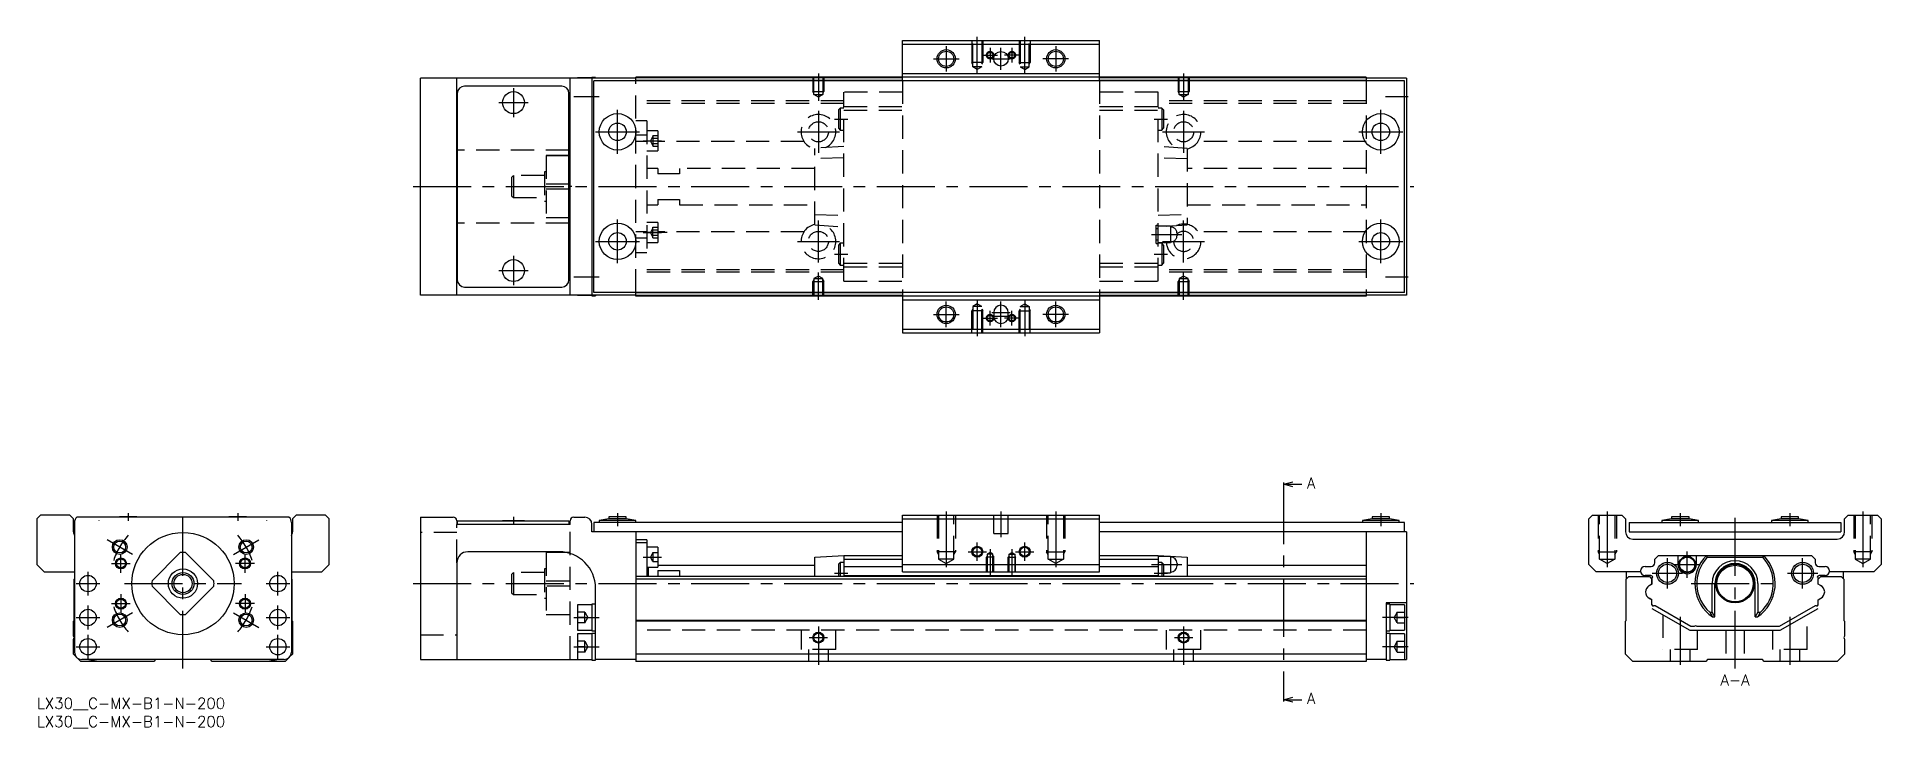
# Model space of a CAD drawing. Extents: x 0 to 505, y -8 to 181.
import ezdxf

# ---------------------------------------------------------------- set-up
doc = ezdxf.new("R2010")
doc.units = 0
doc.header["$LTSCALE"] = 0.5
doc.linetypes.add('CENTER', pattern=[50.8, 31.75, -6.35, 6.35, -6.35])
doc.linetypes.add('DASHED', pattern=[19.05, 12.7, -6.35])
for name, color, linetype in [('MSM_CENTER', 1, 'CENTER'), ('MSM_CONTINUOUS', 7, 'CONTINUOUS'), ('MSM_DASHED', 4, 'DASHED'), ('MSM_NARROW', 5, 'CONTINUOUS'), ('MSM_PART_NUMBER', 7, 'CONTINUOUS')]:
    doc.layers.add(name, color=color, linetype=linetype)
doc.styles.get("Standard").update_dxf_attribs({"font": 'txt.shx', "height": 3, "bigfont": 'bigfont.shx'})

# ---------------------------------------------------------------- blocks, each defined once
blk = doc.blocks.new('*U2')
at = {"layer": 'MSM_PART_NUMBER'}
blk.add_text('LX30__C-MX-B1-N-200', height=3, dxfattribs=at).set_placement((0, -3))
blk = doc.blocks.new('*U3')
at = {"layer": 'MSM_PART_NUMBER'}
blk.add_text('LX30__C-MX-B1-N-200', height=3, dxfattribs=at).set_placement((0, -8))

msp = doc.modelspace()

# ---------------------------------------------------------------- linework, layer by layer
at = {"layer": 'MSM_CENTER'}
for p, q in [((249, 178.5), (249, 171.5)), ((257.5, 171.09), (257.5, 181)), ((261, 178), (261, 174)), ((264, 172), (264, 178)), ((267, 178), (267, 174)), ((270.5, 171.09), (270.5, 181)), ((279, 178.5), (279, 171.5)), ((245.5, 175), (252.5, 175)), ((259, 176), (263, 176)), ((261.5, 175), (266.5, 175)), ((269, 176), (265, 176)), ((282.5, 175), (275.5, 175)), ((130.5, 167), (130.5, 159)), ((214, 171), (214, 163.49)), ((314, 171), (314, 163.49)), ((126.5, 163), (134.5, 163)), ((147, 164.7), (154, 164.7)), ((369.25, 164.7), (375.5, 164.7)), ((159, 149), (159, 161)), ((214, 160.75), (214, 149.25)), ((218.43, 158.5), (222.08, 158.5)), ((305.93, 158.5), (309.58, 158.5)), ((314, 160.75), (314, 149.25)), ((368, 149), (368, 161)), ((153, 155), (165, 155)), ((166, 152.55), (171, 152.55)), ((208.25, 155), (219.75, 155)), ((308.25, 155), (319.75, 155)), ((362, 155), (374, 155)), ((103, 140), (377, 140)), ((159, 119), (159, 131)), ((166, 127.5), (172.6, 127.5)), ((166, 127.44), (171, 127.44)), ((214, 119.25), (214, 130.75)), ((305.22, 126.9), (313.49, 126.9)), ((314, 119.25), (314, 130.75)), ((368, 119), (368, 131)), ((153, 125), (165, 125)), ((208.25, 125), (219.75, 125)), ((218.43, 121.5), (222.08, 121.5)), ((305.93, 121.5), (309.58, 121.5)), ((308.25, 125), (319.75, 125)), ((362, 125), (374, 125)), ((126.5, 117), (134.5, 117)), ((130.5, 121), (130.5, 113)), ((214, 109), (214, 116.51)), ((314, 109), (314, 116.51)), ((147, 115.3), (154, 115.3)), ((369.25, 115.3), (375.5, 115.3)), ((249, 101.5), (249, 108.5)), ((257.5, 108.91), (257.5, 99)), ((264, 101.5), (264, 108.5)), ((270.5, 108.91), (270.5, 99)), ((279, 101.5), (279, 108.5)), ((245.5, 105), (252.5, 105)), ((259, 104), (263, 104)), ((261, 102), (261, 106)), ((261.5, 105.5), (266.5, 105.5)), ((261.5, 104.5), (266.5, 104.5)), ((269, 104), (265, 104)), ((267, 102), (267, 106)), ((282.5, 105), (275.5, 105)), ((341.37, 58), (341.37, 0)), ((25, 50.6), (25, 48.5)), ((40, 8), (40, 51.5)), ((55, 50.6), (55, 48.5)), ((159, 50.6), (159, 47)), ((249, 51), (249, 35.81)), ((264, 51), (264, 44)), ((279, 51), (279, 35.81)), ((368, 50.6), (368, 47)), ((430, 51), (430, 35.81)), ((450, 50.6), (450, 47)), ((465, 8), (465, 51.5)), ((480, 50.6), (480, 47)), ((500, 51), (500, 35.81)), ((17, 48.61), (17, 48.49)), ((63, 48.49), (63, 48.61)), ((130.5, 49.6), (130.5, 47.49)), ((26.14, 39.3), (19.22, 43.3)), ((53.86, 39.3), (60.78, 43.3)), ((257.5, 37.5), (257.5, 42.5)), ((261, 40.76), (261, 33.5)), ((267, 40.76), (267, 33.5)), ((270.5, 37.5), (270.5, 42.5)), ((20.42, 36.8), (25.57, 36.8)), ((23, 34.23), (23, 39.38)), ((59.57, 36.8), (54.42, 36.8)), ((57, 34.23), (57, 39.38)), ((166, 38.55), (171, 38.55)), ((255, 40), (260, 40)), ((268, 40), (273, 40)), ((305.22, 36.5), (313.49, 36.5)), ((446.5, 29.95), (446.5, 38.25)), ((448.27, 36.5), (455.52, 36.5)), ((451.9, 32.88), (451.9, 40.12)), ((483.5, 29.95), (483.5, 38.25)), ((10.75, 31.3), (17.25, 31.3)), ((14, 28.05), (14, 34.55)), ((24, 31.3), (56, 31.3)), ((62.75, 31.3), (69.25, 31.3)), ((66, 28.05), (66, 34.55)), ((103, 31.3), (377, 31.3)), ((218.43, 34.1), (222.08, 34.1)), ((305.93, 34.1), (309.58, 34.1)), ((442.35, 34.1), (450.65, 34.1)), ((453, 31.3), (477, 31.3)), ((479.35, 34.1), (487.65, 34.1)), ((14, 18.75), (14, 25.25)), ((20.42, 25.8), (25.57, 25.8)), ((23, 28.38), (23, 23.23)), ((59.57, 25.8), (54.42, 25.8)), ((57, 28.38), (57, 23.23)), ((66, 18.75), (66, 25.25)), ((10.75, 22), (17.25, 22)), ((26.14, 23.3), (19.22, 19.3)), ((53.86, 23.3), (60.78, 19.3)), ((62.75, 22), (69.25, 22)), ((147, 22), (154, 22)), ((375.5, 22), (368.5, 22)), ((450, 22.18), (450, 9)), ((480, 22.18), (480, 9)), ((14, 10.75), (14, 17.25)), ((66, 10.75), (66, 17.25)), ((211.5, 16.5), (216.5, 16.5)), ((214, 19.5), (214, 9)), ((311.5, 16.5), (316.5, 16.5)), ((314, 19.5), (314, 9)), ((10.75, 14), (17.25, 14)), ((62.75, 14), (69.25, 14)), ((147, 14), (154, 14)), ((375.5, 14), (368.5, 14))]:
    msp.add_line(p, q, dxfattribs=at)
for start, end in [(138.5385, 161.4615), (18.5385, 41.4615), (198.5385, 221.4615), (318.5385, 341.4615)]:
    msp.add_arc((40, 31.3), 20, start, end, dxfattribs=at)
at = {"layer": 'MSM_CONTINUOUS'}
for p, q in [((237, 169), (237, 180)), ((237, 180), (291, 180)), ((237, 179), (291, 179)), ((291, 169), (291, 180)), ((105, 110.3), (105, 169.7)), ((164, 169.7), (105, 169.7)), ((115, 110.3), (115, 169.7)), ((143.7, 167.5), (117.1, 167.5)), ((146, 110.3), (146, 169.7)), ((148, 169.75), (148, 169.7)), ((152, 169.75), (148, 169.75)), ((153, 169.9), (152, 169.9)), ((152, 169.9), (152, 110.1)), ((152.5, 111), (152.5, 169)), ((374.5, 169), (152.5, 169)), ((153, 169.9), (153, 169.7)), ((164, 169), (164, 170)), ((364, 170), (164, 170)), ((237, 169.8), (164, 169.8)), ((237, 169.1), (164, 169.1)), ((237, 171), (291, 171)), ((364, 169.8), (291, 169.8)), ((364, 169.1), (291, 169.1)), ((364, 170), (364, 169)), ((375, 169.7), (364, 169.7)), ((374.5, 111), (374.5, 169)), ((375, 169.7), (375, 110.3)), ((115.1, 165.5), (115.1, 114.5)), ((145.7, 114.5), (145.7, 165.5)), ((115, 158.2), (115.1, 158.2)), ((145.7, 158.2), (146, 158.2)), ((115.1, 150), (115, 150)), ((146, 150), (145.7, 150)), ((146, 148.5), (145.7, 148.5)), ((146, 148.47), (145.7, 148.47)), ((145.7, 140.72), (146, 140.72)), ((146, 139.28), (145.7, 139.28)), ((146, 131.53), (145.7, 131.53)), ((146, 131.5), (145.7, 131.5)), ((115.1, 130), (115, 130)), ((146, 130), (145.7, 130)), ((115.1, 121.8), (115, 121.8)), ((146, 121.8), (145.7, 121.8)), ((117.1, 112.5), (143.7, 112.5)), ((164, 110.3), (105, 110.3)), ((148, 110.3), (148, 110.25)), ((148, 110.25), (152, 110.25)), ((152, 110.1), (153, 110.1)), ((374.5, 111), (152.5, 111)), ((153, 110.3), (153, 110.1)), ((164, 110), (164, 111)), ((237, 110.9), (164, 110.9)), ((237, 110.2), (164, 110.2)), ((364, 110), (164, 110)), ((237, 111), (237, 100)), ((237, 109), (291, 109)), ((291, 111), (291, 100)), ((364, 110.9), (291, 110.9)), ((364, 110.2), (291, 110.2)), ((364, 111), (364, 110)), ((375, 110.3), (364, 110.3)), ((262, 105.5), (262, 104.5)), ((266, 104.5), (266, 105.5)), ((237, 101), (291, 101)), ((237, 100), (291, 100)), ((341.37, 58.5), (343.87, 59.17)), ((341.37, 59), (341.37, 58)), ((343.87, 57.83), (341.37, 58.5)), ((341.37, 58.5), (346.38, 58.5)), ((1, 50), (0, 49)), ((0, 49), (0, 36.5)), ((9, 50), (1, 50)), ((10, 49), (9, 50)), ((10, 45.5), (10, 49)), ((10.3, 48), (10.3, 12.5)), ((69.02, 49.5), (10.98, 49.5)), ((22.6, 49.6), (22.6, 49.5)), ((27.4, 49.6), (22.6, 49.6)), ((27.4, 49.5), (27.4, 49.6)), ((52.6, 49.6), (52.6, 49.5)), ((57.4, 49.6), (52.6, 49.6)), ((57.4, 49.5), (57.4, 49.6)), ((69.7, 48), (69.7, 12.5)), ((71, 50), (70, 49)), ((70, 49), (70, 45.5)), ((79, 50), (71, 50)), ((80, 49), (79, 50)), ((80, 36.5), (80, 49)), ((105, 49.5), (105, 10.5)), ((105, 49.5), (114, 49.5)), ((115, 48.5), (115, 47.5)), ((146, 47.5), (115, 47.5)), ((115.1, 48.5), (115.1, 47.5)), ((115.1, 48.5), (145.7, 48.5)), ((127.5, 48.6), (133.5, 48.6)), ((127.5, 48.6), (127.5, 48.5)), ((133.5, 48.5), (133.5, 48.6)), ((145.7, 48.5), (145.7, 47.5)), ((146, 47.5), (146, 48.5)), ((147, 49.5), (150, 49.5)), ((152, 45.5), (152, 47.5)), ((237, 45.5), (152, 45.5)), ((152.5, 48), (152.5, 45.5)), ((237, 48), (152.5, 48)), ((156.6, 49), (154, 48.6)), ((154, 48.6), (154, 48)), ((164, 48.6), (154, 48.6)), ((156.6, 49.6), (156.6, 49)), ((161.4, 49.6), (156.6, 49.6)), ((161.4, 49), (156.6, 49)), ((161.4, 49), (161.4, 49.6)), ((164, 48.6), (161.4, 49)), ((164, 48), (164, 48.6)), ((164, 45.5), (164, 10)), ((237, 50), (291, 50)), ((237, 34.5), (237, 50)), ((237, 49), (291, 49)), ((291, 34.5), (291, 50)), ((374.5, 48), (291, 48)), ((375, 45.5), (291, 45.5)), ((365.6, 49), (363, 48.6)), ((363, 48.6), (363, 48)), ((373, 48.6), (363, 48.6)), ((364, 45.5), (364, 10)), ((365.6, 49.6), (365.6, 49)), ((370.4, 49.6), (365.6, 49.6)), ((370.4, 49), (365.6, 49)), ((370.4, 49), (370.4, 49.6)), ((373, 48.6), (370.4, 49)), ((373, 48), (373, 48.6)), ((374.5, 45.5), (374.5, 48)), ((375, 45.5), (375, 10.5)), ((425, 49), (426, 50)), ((425, 36.5), (425, 49)), ((426, 50), (434, 50)), ((434, 50), (435, 49)), ((435, 49), (435, 45.5)), ((436, 48), (494, 48)), ((436, 48), (436, 45.5)), ((436, 45.5), (494, 45.5)), ((447.6, 49), (445, 48.6)), ((445, 48.6), (445, 48)), ((455, 48.6), (445, 48.6)), ((452.4, 49.6), (447.6, 49.6)), ((447.6, 49.6), (447.6, 49)), ((452.4, 49), (447.6, 49)), ((452.4, 49), (452.4, 49.6)), ((455, 48.6), (452.4, 49)), ((455, 48), (455, 48.6)), ((477.6, 49), (475, 48.6)), ((485, 48.6), (475, 48.6)), ((475, 48.6), (475, 48)), ((482.4, 49.6), (477.6, 49.6)), ((477.6, 49.6), (477.6, 49)), ((482.4, 49), (477.6, 49)), ((482.4, 49), (482.4, 49.6)), ((485, 48.6), (482.4, 49)), ((485, 48), (485, 48.6)), ((494, 48), (494, 45.5)), ((495, 49), (496, 50)), ((495, 45.5), (495, 49)), ((496, 50), (504, 50)), ((504, 50), (505, 49)), ((505, 49), (505, 36.5)), ((167, 43.3), (164, 43.3)), ((167, 42.45), (164, 42.45)), ((167, 43.3), (167, 33.2)), ((170, 41.3), (167, 41.3)), ((170, 41.3), (170, 35.8)), ((437, 43.5), (493, 43.5)), ((0, 36.5), (2, 34.5)), ((39.28, 39.77), (31.53, 32.02)), ((48.47, 32.02), (40.72, 39.77)), ((78, 34.5), (80, 36.5)), ((115, 37), (115, 10.5)), ((143, 40), (118, 40)), ((167, 35.8), (170, 35.8)), ((167.5, 33.2), (167.5, 35.8)), ((170, 36.3), (213, 36.3)), ((213, 38.5), (221, 39)), ((213, 33.2), (213, 38.5)), ((220, 37.1), (219.5, 36.6)), ((219.5, 36.6), (219.5, 33.2)), ((221, 37.1), (220, 37.1)), ((220, 37.1), (220, 33.2)), ((221, 39), (237, 39)), ((221, 39), (221, 33.2)), ((221, 38), (237, 38)), ((221, 36), (237, 36)), ((237, 36.5), (291, 36.5)), ((291, 39), (307, 39)), ((291, 38), (307, 38)), ((291, 36), (307, 36)), ((307, 39), (315, 38.5)), ((307, 39), (307, 33.2)), ((310.45, 38.75), (307, 38.75)), ((308, 37.1), (307, 37.1)), ((308.5, 36.6), (308, 37.1)), ((308, 37.1), (308, 33.2)), ((308.5, 36.6), (308.5, 33.2)), ((310.45, 38.75), (310.45, 34.25)), ((312.2, 36.8), (312.2, 36.2)), ((315, 38.5), (315, 33.2)), ((315, 36.3), (364, 36.3)), ((427, 34.5), (425, 36.5)), ((440.35, 36), (442.05, 36)), ((443.05, 38), (444.05, 39)), ((443.05, 37), (443.05, 38)), ((444.05, 39), (485.95, 39)), ((449.4, 36.5), (449.4, 39)), ((454.4, 39), (454.4, 36.5)), ((457.14, 39), (457.4, 38.5)), ((457.4, 38.5), (472.6, 38.5)), ((472.6, 38.5), (472.86, 39)), ((485.95, 39), (486.95, 38)), ((486.95, 38), (486.95, 37)), ((487.95, 36), (489.65, 36)), ((505, 36.5), (503, 34.5)), ((2, 34.5), (10.3, 34.5)), ((10.2, 32.5), (10.3, 32.6)), ((10.2, 21.2), (10.2, 32.5)), ((31.53, 30.58), (39.28, 22.83)), ((40.72, 22.83), (48.47, 30.58)), ((69.7, 34.5), (78, 34.5)), ((69.7, 32.6), (69.8, 32.5)), ((69.8, 32.5), (69.8, 21.2)), ((364, 33.2), (164, 33.2)), ((364, 32.5), (164, 32.5)), ((170, 34.87), (176, 34.87)), ((170, 34.87), (170, 33.2)), ((176, 34.87), (176, 33.2)), ((221, 33.5), (307, 33.5)), ((237, 34.5), (291, 34.5)), ((308.5, 34.25), (310.45, 34.25)), ((439.13, 34.5), (427, 34.5)), ((435.2, 32.5), (435.9, 33.2)), ((435.2, 21.2), (435.2, 32.5)), ((435.3, 32.6), (435.3, 34.5)), ((435.9, 33.2), (441.55, 33.2)), ((441.75, 33.5), (440.35, 33.5)), ((442.25, 31.15), (441.5, 30.72)), ((441.55, 33.2), (442.25, 32.5)), ((441.55, 33.2), (442.25, 32.5)), ((441.6, 30.78), (442.25, 31.15)), ((442.2, 32.55), (442.2, 32.7)), ((442.25, 32.5), (442.2, 32.55)), ((442.25, 31.15), (442.25, 32.5)), ((442.25, 32.5), (442.25, 31.15)), ((458.74, 23.45), (458.74, 31.3)), ((459.5, 22.2), (459.5, 31.3)), ((470.5, 22.2), (470.5, 31.3)), ((471.26, 31.3), (471.26, 23.45)), ((487.75, 32.5), (488.45, 33.2)), ((487.75, 32.5), (488.45, 33.2)), ((487.75, 31.15), (487.75, 32.5)), ((488.4, 30.78), (487.75, 31.15)), ((487.8, 32.7), (487.8, 32.55)), ((489.65, 33.5), (488.25, 33.5)), ((488.4, 30.78), (488.49, 30.73)), ((488.45, 33.2), (494.1, 33.2)), ((503, 34.5), (490.87, 34.5)), ((494.1, 33.2), (494.8, 32.5)), ((494.7, 32.6), (494.7, 34.5)), ((494.8, 32.5), (494.8, 21.2)), ((152, 25.5), (148, 25.5)), ((148, 25.5), (148, 18.5)), ((153, 25.65), (152, 25.65)), ((152, 25.65), (152, 18.35)), ((153, 10.35), (153, 30)), ((375, 26), (369.5, 26)), ((369.5, 26), (369.5, 10.35)), ((370.5, 25.65), (369.5, 25.65)), ((370.5, 25.65), (370.5, 18.35)), ((374.5, 25.5), (370.5, 25.5)), ((374.5, 25.5), (374.5, 18.5)), ((442.25, 26.85), (441.5, 27.28)), ((441.6, 27.22), (442.25, 26.85)), ((442.25, 25.45), (442.25, 26.85)), ((487.75, 26.85), (488.5, 27.28)), ((487.75, 25.45), (487.75, 26.85)), ((10, 21), (10.2, 21.2)), ((10, 16.9), (10, 21)), ((69.8, 21.2), (70, 21)), ((70, 21), (70, 12)), ((364, 21.2), (164, 21.2)), ((364, 21), (164, 21)), ((435, 21), (435.2, 21.2)), ((435, 12), (435, 21)), ((442.25, 24.5), (452.64, 18.5)), ((443.1, 25.16), (442.7, 25.16)), ((452.91, 19.5), (443.1, 25.16)), ((458.07, 23.45), (458.74, 23.45)), ((459.5, 22.2), (458.74, 23.45)), ((458.82, 22.2), (459.5, 22.2)), ((471.26, 23.45), (470.5, 22.2)), ((470.5, 22.2), (471.18, 22.2)), ((471.26, 23.45), (471.93, 23.45)), ((486.9, 25.16), (477.09, 19.5)), ((477.36, 18.5), (487.75, 24.5)), ((487.3, 25.16), (486.9, 25.16)), ((494.8, 21.2), (495, 21)), ((495, 21), (495, 16.9)), ((10, 12), (10, 16.1)), ((148, 18.5), (152, 18.5)), ((152, 17.5), (148, 17.5)), ((148, 17.5), (148, 10.5)), ((152, 18.35), (153, 18.35)), ((153, 17.65), (152, 17.65)), ((152, 17.65), (152, 10.35)), ((369.5, 18.35), (370.5, 18.35)), ((370.5, 17.65), (369.5, 17.65)), ((370.5, 18.5), (374.5, 18.5)), ((370.5, 17.65), (370.5, 10.35)), ((374.5, 17.5), (370.5, 17.5)), ((374.5, 17.5), (374.5, 10.5)), ((452.64, 18.5), (477.36, 18.5)), ((453.85, 19.5), (452.91, 19.5)), ((477.09, 19.5), (454.65, 19.5)), ((495, 16.1), (495, 12)), ((10.7, 11.3), (10, 12)), ((12, 10), (11.1, 10.9)), ((67.7, 10.5), (12.3, 10.5)), ((32.5, 10.5), (32, 10)), ((48, 10), (47.5, 10.5)), ((68.9, 10.9), (68, 10)), ((70, 12), (69.3, 11.3)), ((105, 10.5), (152, 10.5)), ((152, 10.35), (153, 10.35)), ((164, 10.5), (153, 10.5)), ((364, 12), (164, 12)), ((369.5, 10.5), (364, 10.5)), ((369.5, 10.35), (370.5, 10.35)), ((370.5, 10.5), (375, 10.5)), ((437, 10), (435, 12)), ((457.5, 10.5), (457, 10)), ((472.5, 10.5), (457.5, 10.5)), ((473, 10), (472.5, 10.5)), ((495, 12), (493, 10)), ((32, 10), (12, 10)), ((68, 10), (48, 10)), ((364, 10), (164, 10)), ((457, 10), (437, 10)), ((493, 10), (473, 10)), ((341.37, -0.5), (343.87, 0.17)), ((341.37, 0), (341.37, -1)), ((343.87, -1.17), (341.37, -0.5)), ((341.37, -0.5), (346.38, -0.5))]:
    msp.add_line(p, q, dxfattribs=at)
for centre, radius in [((249, 175), 2.07), ((264, 175), 2), ((279, 175), 2.07), ((130.5, 163), 3), ((159, 155), 5), ((159, 155), 2.4), ((368, 155), 5), ((368, 155), 2.4), ((159, 125), 5), ((159, 125), 2.4), ((368, 125), 5), ((368, 125), 2.4), ((130.5, 117), 3), ((249, 105), 2.07), ((279, 105), 2.07), ((22.68, 41.3), 1.62), ((40, 31.3), 14), ((57.32, 41.3), 1.62), ((257.5, 40), 1.23), ((270.5, 40), 1.23), ((23, 36.8), 1.23), ((57, 36.8), 1.23), ((446.5, 34.1), 3), ((446.5, 34.1), 2.5), ((451.9, 36.5), 2.25), ((451.9, 36.5), 2.05), ((465, 31.3), 5.3), ((465, 31.3), 5), ((483.5, 34.1), 3), ((483.5, 34.1), 2.5), ((14, 31.3), 2.25), ((40, 31.3), 4), ((40, 31.3), 3), ((40, 31.3), 2.5), ((66, 31.3), 2.25), ((23, 25.8), 1.23), ((57, 25.8), 1.23), ((14, 22), 2.25), ((22.68, 21.3), 1.62), ((57.32, 21.3), 1.62), ((66, 22), 2.25), ((14, 14), 2.25), ((66, 14), 2.25), ((214, 16.5), 1.23), ((314, 16.5), 1.23)]:
    msp.add_circle(centre, radius, dxfattribs=at)
for centre, radius, start, end in [((117.1, 165.5), 2, 90, 180), ((143.7, 165.5), 2, 0, 90), ((117.1, 114.5), 2, 180, 270), ((143.7, 114.5), 2, 270, 0), ((264, 105.5), 2, 0, 180), ((264, 104.5), 2, 180, 0), ((12, 45.5), 2, 180, 211.7883), ((12.3, 48), 2, 131.4096, 180), ((67.7, 48), 2, 0, 48.5904), ((68, 45.5), 2, 328.2117, 0), ((114, 48.5), 1, 0, 90), ((147, 48.5), 1, 90, 180), ((150, 47.5), 2, 0, 90), ((437, 45.5), 2, 180, 270), ((493, 45.5), 2, 270, 0), ((40, 31.3), 8.5, 85.1192, 94.8808), ((118, 37), 3, 90, 180), ((143, 30), 10, 0, 90), ((310.45, 36.8), 1.75, 0, 90), ((310.45, 36.2), 1.75, 270, 0), ((440.35, 34.75), 1.25, 90, 270), ((442.05, 37), 1, 270, 0), ((451.9, 36.5), 2.5, 180, 0), ((465, 31.3), 11, 135.573, 235.8196), ((465, 31.3), 10.47, 136.5713, 228.5552), ((465, 31.3), 6.26, 0, 180), ((465, 31.3), 5.5, 0, 180), ((465, 31.3), 11, 304.1804, 44.427), ((465, 31.3), 10.47, 311.4448, 43.4287), ((487.95, 37), 1, 180, 270), ((489.65, 34.75), 1.25, 270, 90), ((40, 31.3), 8.5, 175.1192, 184.8808), ((40, 31.3), 8.5, 355.1192, 4.8808), ((442.65, 28.85), 2.2, 121.4553, 176.019), ((442.65, 28.85), 2.2, 121.3887, 134.5331), ((441.75, 32.5), 1, 41.234, 90), ((442.7, 32.7), 0.5, 113.3254, 180), ((488.25, 32.5), 1, 90, 138.766), ((487.3, 32.7), 0.5, 0, 66.6746), ((487.35, 28.85), 2.2, 3.981, 61.4552), ((442.65, 29.15), 2.2, 183.981, 241.4552), ((442.7, 25.66), 0.5, 205.8419, 270), ((487.3, 25.66), 0.5, 270, 334.1581), ((487.35, 29.15), 2.2, 301.4553, 356.019), ((40, 31.3), 8.5, 265.1192, 274.8808), ((466, 27.35), 8.83, 206.1475, 215.6253), ((464, 27.35), 8.84, 324.3755, 333.8517), ((9.7, 16.5), 0.5, 306.8699, 53.1301), ((454.25, 19.2), 0.5, 36.8699, 143.1301), ((495.3, 16.5), 0.5, 126.8699, 233.1301), ((12.3, 12.5), 2, 180, 270), ((15.3, 14), 3.65, 253.517, 286.483), ((64.7, 14), 3.65, 253.517, 286.483), ((67.7, 12.5), 2, 270, 0)]:
    msp.add_arc(centre, radius, start, end, dxfattribs=at)
at = {"layer": 'MSM_DASHED'}
for p, q in [((256, 180), (256, 174)), ((256.27, 172.8), (256.27, 180)), ((258.73, 180), (258.73, 172.8)), ((259, 180), (259, 174)), ((269, 180), (269, 174)), ((269.27, 180), (269.27, 172.8)), ((271.73, 172.8), (271.73, 180)), ((272, 180), (272, 174)), ((259, 174), (256, 174)), ((256.27, 173.53), (256, 174)), ((258.73, 172.8), (256.27, 172.8)), ((257.5, 172.09), (256.27, 172.8)), ((258.73, 172.8), (257.5, 172.09)), ((258.73, 173.53), (259, 174)), ((269, 174), (272, 174)), ((269.27, 173.53), (269, 174)), ((269.27, 172.8), (271.73, 172.8)), ((269.27, 172.8), (270.5, 172.09)), ((270.5, 172.09), (271.73, 172.8)), ((271.73, 173.53), (272, 174)), ((164, 111), (164, 169)), ((212.5, 170), (212.5, 166)), ((212.77, 165.2), (212.77, 170)), ((215.23, 170), (215.23, 165.2)), ((215.5, 170), (215.5, 166)), ((237, 169), (237, 111)), ((291, 169), (291, 111)), ((312.5, 170), (312.5, 166)), ((312.77, 165.2), (312.77, 170)), ((315.23, 170), (315.23, 165.2)), ((315.5, 170), (315.5, 166)), ((364, 169), (364, 111)), ((221, 163.45), (164, 163.45)), ((221, 162.75), (164, 162.75)), ((212.77, 165.53), (212.5, 166)), ((212.5, 166), (215.5, 166)), ((212.77, 165.2), (215.23, 165.2)), ((214, 164.49), (212.77, 165.2)), ((215.23, 165.2), (214, 164.49)), ((215.23, 165.53), (215.5, 166)), ((237, 165.9), (221, 165.9)), ((221, 114.1), (221, 165.9)), ((221, 161.95), (237, 161.95)), ((307, 165.9), (291, 165.9)), ((291, 161.95), (307, 161.95)), ((307, 114.1), (307, 165.9)), ((364, 163.45), (307, 163.45)), ((364, 162.75), (307, 162.75)), ((312.77, 165.53), (312.5, 166)), ((312.5, 166), (315.5, 166)), ((312.77, 165.2), (315.23, 165.2)), ((314, 164.49), (312.77, 165.2)), ((315.23, 165.2), (314, 164.49)), ((315.23, 165.53), (315.5, 166)), ((167, 158), (164, 158)), ((167, 158), (167, 122)), ((220, 161.5), (219.5, 161)), ((219.5, 161), (219.5, 156)), ((220, 161.5), (220, 155.5)), ((221, 161.5), (220, 161.5)), ((221, 160.95), (237, 160.95)), ((291, 160.95), (307, 160.95)), ((308, 161.5), (307, 161.5)), ((308.5, 161), (308, 161.5)), ((308, 161.5), (308, 155.5)), ((308.5, 161), (308.5, 156)), ((167, 154.13), (164, 154.13)), ((167, 152.38), (164, 152.38)), ((170, 155.3), (167, 155.3)), ((168.7, 153.8), (167.98, 152.55)), ((168.7, 151.3), (167.98, 152.55)), ((168.7, 154), (170, 154)), ((168.7, 154), (168.7, 151.11)), ((168.7, 153.28), (170, 153.28)), ((168.7, 151.83), (170, 151.83)), ((170, 155.3), (170, 149.8)), ((210.05, 152.36), (170, 152.36)), ((219.5, 156), (220, 155.5)), ((220, 155.5), (221, 155.5)), ((307, 155.5), (308, 155.5)), ((308, 155.5), (308.5, 156)), ((364, 152.36), (317.95, 152.36)), ((145.7, 150), (115.1, 150)), ((139.5, 148.5), (139.5, 131.5)), ((145.7, 148.5), (139.5, 148.5)), ((145.7, 148.47), (139.5, 148.47)), ((167, 149.8), (170, 149.8)), ((168.7, 151.11), (170, 151.11)), ((221, 151), (213, 150.47)), ((213, 129.53), (213, 150.47)), ((221, 147.86), (213, 147.6)), ((315, 150.47), (307, 151)), ((315, 147.6), (307, 147.86)), ((315, 150.47), (315, 129.53)), ((130.5, 143), (130, 142.5)), ((130, 142.5), (130, 137.5)), ((130.5, 143), (130.5, 137)), ((139, 143), (130.5, 143)), ((139, 144), (139, 136)), ((139.5, 144), (139, 144)), ((170, 145), (167, 145)), ((170, 145), (170, 143.5)), ((176, 143.5), (170, 143.5)), ((176, 145), (176, 143.5)), ((213, 145), (176, 145)), ((364, 145), (315, 145)), ((130, 137.5), (130.5, 137)), ((130.5, 137), (139, 137)), ((139.5, 140.72), (145.7, 140.72)), ((145.7, 139.28), (139.5, 139.28)), ((146.5, 140), (146, 140)), ((170, 136.5), (176, 136.5)), ((170, 136.5), (170, 135)), ((176, 136.5), (176, 135)), ((139, 136), (139.5, 136)), ((139.5, 131.53), (145.7, 131.53)), ((139.5, 131.5), (145.7, 131.5)), ((167, 135), (170, 135)), ((176, 135), (213, 135)), ((213, 132.4), (221, 132.14)), ((307, 132.14), (315, 132.4)), ((315, 135), (364, 135)), ((145.7, 130), (115.1, 130)), ((167, 127.62), (164, 127.62)), ((170, 130.19), (167, 130.19)), ((168.7, 128.69), (167.98, 127.44)), ((168.7, 126.19), (167.98, 127.44)), ((168.7, 128.89), (170, 128.89)), ((168.7, 126), (168.7, 128.89)), ((168.7, 128.17), (170, 128.17)), ((168.7, 126.72), (170, 126.72)), ((170, 130.19), (170, 124.69)), ((210.05, 127.64), (170, 127.64)), ((213, 129.53), (221, 129)), ((306.5, 129.4), (307, 129.4)), ((306.5, 124.4), (306.5, 129.4)), ((307, 128.4), (306.5, 128.4)), ((310.45, 129.15), (307, 129.15)), ((309.26, 129.15), (315, 129.53)), ((310.45, 129.15), (310.45, 124.65)), ((312.2, 127.2), (312.2, 126.6)), ((364, 127.64), (317.95, 127.64)), ((167, 125.87), (164, 125.87)), ((164, 122), (167, 122)), ((167, 124.69), (170, 124.69)), ((168.7, 126), (170, 126)), ((220, 124.5), (219.5, 124)), ((219.5, 124), (219.5, 119)), ((220, 124.5), (220, 118.5)), ((221, 124.5), (220, 124.5)), ((306.5, 125.4), (307, 125.4)), ((306.5, 124.4), (307, 124.4)), ((307, 124.65), (310.45, 124.65)), ((308, 124.5), (307, 124.5)), ((308.5, 124), (308, 124.5)), ((308, 124.5), (308, 118.5)), ((308.5, 124), (308.5, 119)), ((221, 117.25), (164, 117.25)), ((221, 116.55), (164, 116.55)), ((219.5, 119), (220, 118.5)), ((220, 118.5), (221, 118.5)), ((221, 119.05), (237, 119.05)), ((221, 118.05), (237, 118.05)), ((291, 119.05), (307, 119.05)), ((291, 118.05), (307, 118.05)), ((307, 118.5), (308, 118.5)), ((364, 117.25), (307, 117.25)), ((364, 116.55), (307, 116.55)), ((308, 118.5), (308.5, 119)), ((212.77, 114.47), (212.5, 114)), ((212.5, 110), (212.5, 114)), ((212.5, 114), (215.5, 114)), ((214, 115.51), (212.77, 114.8)), ((212.77, 114.8), (212.77, 110)), ((212.77, 114.8), (215.23, 114.8)), ((215.23, 114.8), (214, 115.51)), ((215.23, 110), (215.23, 114.8)), ((215.23, 114.47), (215.5, 114)), ((215.5, 110), (215.5, 114)), ((221, 114.1), (237, 114.1)), ((291, 114.1), (307, 114.1)), ((312.77, 114.47), (312.5, 114)), ((312.5, 110), (312.5, 114)), ((312.5, 114), (315.5, 114)), ((314, 115.51), (312.77, 114.8)), ((312.77, 114.8), (312.77, 110)), ((312.77, 114.8), (315.23, 114.8)), ((315.23, 114.8), (314, 115.51)), ((315.23, 110), (315.23, 114.8)), ((315.23, 114.47), (315.5, 114)), ((315.5, 110), (315.5, 114)), ((256.27, 106.47), (256, 106)), ((257.5, 107.91), (256.27, 107.2)), ((256.27, 107.2), (256.27, 100)), ((258.73, 107.2), (256.27, 107.2)), ((258.73, 107.2), (257.5, 107.91)), ((258.73, 100), (258.73, 107.2)), ((258.73, 106.47), (259, 106)), ((269.27, 106.47), (269, 106)), ((269.27, 107.2), (270.5, 107.91)), ((269.27, 100), (269.27, 107.2)), ((269.27, 107.2), (271.73, 107.2)), ((270.5, 107.91), (271.73, 107.2)), ((271.73, 107.2), (271.73, 100)), ((271.73, 106.47), (272, 106)), ((259, 106), (256, 106)), ((256, 100), (256, 106)), ((259, 100), (259, 106)), ((269, 100), (269, 106)), ((269, 106), (272, 106)), ((272, 100), (272, 106)), ((115, 37), (115, 47.5)), ((146, 10.5), (146, 47.5)), ((246.5, 50), (246.5, 40)), ((246.93, 50), (246.93, 38)), ((251.07, 38), (251.07, 50)), ((251.5, 50), (251.5, 40)), ((262, 45), (262, 50)), ((266, 45), (266, 50)), ((276.5, 50), (276.5, 40)), ((276.93, 38), (276.93, 50)), ((281.07, 50), (281.07, 38)), ((281.5, 50), (281.5, 40)), ((427.5, 50), (427.5, 40)), ((427.93, 38), (427.93, 50)), ((432.07, 50), (432.07, 38)), ((432.5, 50), (432.5, 40)), ((497.5, 50), (497.5, 40)), ((497.93, 50), (497.93, 38)), ((502.07, 38), (502.07, 50)), ((502.5, 50), (502.5, 40)), ((115, 45.3), (105, 45.3)), ((262, 45), (266, 45)), ((139.5, 39.8), (139.5, 22.8)), ((146, 39.8), (139.5, 39.8)), ((146, 39.77), (139.5, 39.77)), ((168.7, 39.8), (167.98, 38.55)), ((168.7, 37.3), (167.98, 38.55)), ((168.7, 39.8), (170, 39.8)), ((168.7, 39.8), (168.7, 37.3)), ((168.7, 38.55), (170, 38.55)), ((168.7, 37.3), (170, 37.3)), ((251.5, 40), (246.5, 40)), ((246.93, 39.25), (246.5, 40)), ((251.07, 38), (246.93, 38)), ((246.93, 38), (249, 36.81)), ((249, 36.81), (251.07, 38)), ((251.07, 39.25), (251.5, 40)), ((260.22, 38.87), (260, 38.5)), ((262, 38.5), (260, 38.5)), ((260, 34.5), (260, 38.5)), ((261, 39.76), (260.22, 39.31)), ((261.78, 39.31), (260.22, 39.31)), ((260.22, 39.31), (260.22, 34.5)), ((261.78, 39.31), (261, 39.76)), ((261.78, 34.5), (261.78, 39.31)), ((261.78, 38.87), (262, 38.5)), ((262, 34.5), (262, 38.5)), ((266.22, 38.87), (266, 38.5)), ((266, 34.5), (266, 38.5)), ((266, 38.5), (268, 38.5)), ((266.22, 39.31), (267, 39.76)), ((266.22, 39.31), (267.78, 39.31)), ((266.22, 34.5), (266.22, 39.31)), ((267, 39.76), (267.78, 39.31)), ((267.78, 39.31), (267.78, 34.5)), ((267.78, 38.87), (268, 38.5)), ((268, 34.5), (268, 38.5)), ((276.5, 40), (281.5, 40)), ((276.93, 39.25), (276.5, 40)), ((276.93, 38), (281.07, 38)), ((279, 36.81), (276.93, 38)), ((281.07, 38), (279, 36.81)), ((281.07, 39.25), (281.5, 40)), ((427.5, 40), (432.5, 40)), ((427.93, 39.25), (427.5, 40)), ((430, 36.81), (427.93, 38)), ((427.93, 38), (432.07, 38)), ((432.07, 38), (430, 36.81)), ((432.07, 39.25), (432.5, 40)), ((502.5, 40), (497.5, 40)), ((497.93, 39.25), (497.5, 40)), ((497.93, 38), (500, 36.81)), ((502.07, 38), (497.93, 38)), ((500, 36.81), (502.07, 38)), ((502.07, 39.25), (502.5, 40)), ((130.5, 34.3), (130, 33.8)), ((130, 33.8), (130, 28.8)), ((130.5, 34.3), (130.5, 28.3)), ((139, 34.3), (130.5, 34.3)), ((139, 35.3), (139, 27.3)), ((139.5, 35.3), (139, 35.3)), ((139.5, 32.02), (146, 32.02)), ((146, 30.58), (139.5, 30.58)), ((130, 28.8), (130.5, 28.3)), ((130.5, 28.3), (139, 28.3)), ((139, 27.3), (139.5, 27.3)), ((139.5, 22.83), (146, 22.83)), ((139.5, 22.8), (146, 22.8)), ((150, 23.5), (148, 23.5)), ((150, 22), (148, 22)), ((150, 20.5), (148, 20.5)), ((150, 20.5), (150, 23.5)), ((150, 23.5), (150.87, 22)), ((150, 20.5), (150.87, 22)), ((372.5, 23.5), (371.63, 22)), ((372.5, 20.5), (371.63, 22)), ((372.5, 20.5), (372.5, 23.5)), ((372.5, 23.5), (374.5, 23.5)), ((372.5, 22), (374.5, 22)), ((372.5, 20.5), (374.5, 20.5)), ((445.25, 22.77), (445.25, 13.2)), ((484.75, 13.2), (484.75, 22.77)), ((105, 17.3), (115, 17.3)), ((150, 15.5), (148, 15.5)), ((150, 12.5), (150, 15.5)), ((150, 15.5), (150.87, 14)), ((364, 18.5), (164, 18.5)), ((209.25, 18.5), (209.25, 13.2)), ((218.75, 13.2), (218.75, 18.5)), ((309.25, 18.5), (309.25, 13.2)), ((318.75, 13.2), (318.75, 18.5)), ((372.5, 15.5), (371.63, 14)), ((372.5, 12.5), (372.5, 15.5)), ((372.5, 15.5), (374.5, 15.5)), ((454.75, 13.2), (454.75, 18.5)), ((462.5, 18.5), (462.5, 10.5)), ((467.5, 18.5), (467.5, 10.5)), ((475.25, 18.5), (475.25, 13.2)), ((150, 14), (148, 14)), ((150, 12.5), (148, 12.5)), ((150, 12.5), (150.87, 14)), ((218.75, 13.2), (209.25, 13.2)), ((211.25, 13.2), (211.25, 10)), ((216.75, 10), (216.75, 13.2)), ((318.75, 13.2), (309.25, 13.2)), ((311.25, 13.2), (311.25, 10)), ((316.75, 10), (316.75, 13.2)), ((372.5, 12.5), (371.63, 14)), ((372.5, 14), (374.5, 14)), ((372.5, 12.5), (374.5, 12.5)), ((454.75, 13.2), (445.25, 13.2)), ((447.25, 13.2), (447.25, 10)), ((452.75, 10), (452.75, 13.2)), ((484.75, 13.2), (475.25, 13.2)), ((477.25, 13.2), (477.25, 10)), ((482.75, 10), (482.75, 13.2))]:
    msp.add_line(p, q, dxfattribs=at)
for centre, radius in [((261, 176), 1), ((261, 176), 0.784), ((267, 176), 1), ((267, 176), 0.784), ((214, 155), 2.75), ((314, 155), 2.75), ((214, 125), 2.75), ((261, 104), 1), ((261, 104), 0.784), ((267, 104), 1), ((267, 104), 0.784)]:
    msp.add_circle(centre, radius, dxfattribs=at)
for centre, radius, start, end in [((214, 155), 4.75, 294.0948, 257.8468), ((314, 155), 4.75, 282.1532, 245.9052), ((214, 125), 4.75, 102.1532, 65.9052), ((310.45, 127.2), 1.75, 0, 90), ((310.45, 126.6), 1.75, 270, 0), ((314, 125), 4.75, 282.1532, 126.8204), ((314, 125), 2.75, 179.0886, 130.8852), ((314, 125), 4.75, 184.2256, 237.3631)]:
    msp.add_arc(centre, radius, start, end, dxfattribs=at)
at = {"layer": 'MSM_NARROW'}
for centre, radius in [((249, 175), 2.5), ((279, 175), 2.5), ((249, 105), 2.5), ((279, 105), 2.5), ((22.68, 41.3), 2), ((57.32, 41.3), 2), ((257.5, 40), 1.5), ((270.5, 40), 1.5), ((23, 36.8), 1.5), ((57, 36.8), 1.5), ((23, 25.8), 1.5), ((57, 25.8), 1.5), ((22.68, 21.3), 2), ((57.32, 21.3), 2), ((214, 16.5), 1.5), ((314, 16.5), 1.5)]:
    msp.add_circle(centre, radius, dxfattribs=at)

# ---------------------------------------------------------------- block references
at = {"layer": 'MSM_CONTINUOUS'}
for name in ['*U2', '*U3']:
    msp.add_blockref(name, (0, 0), dxfattribs=at)

# ---------------------------------------------------------------- texts
at = {"layer": 'MSM_PART_NUMBER'}
for s, p in [('A', (347.79, 57.37)), ('A-A', (461.01, 3.36)), ('A', (347.79, -1.63))]:
    msp.add_text(s, height=3, dxfattribs=at).set_placement(p)

doc.saveas('drawing.dxf')
